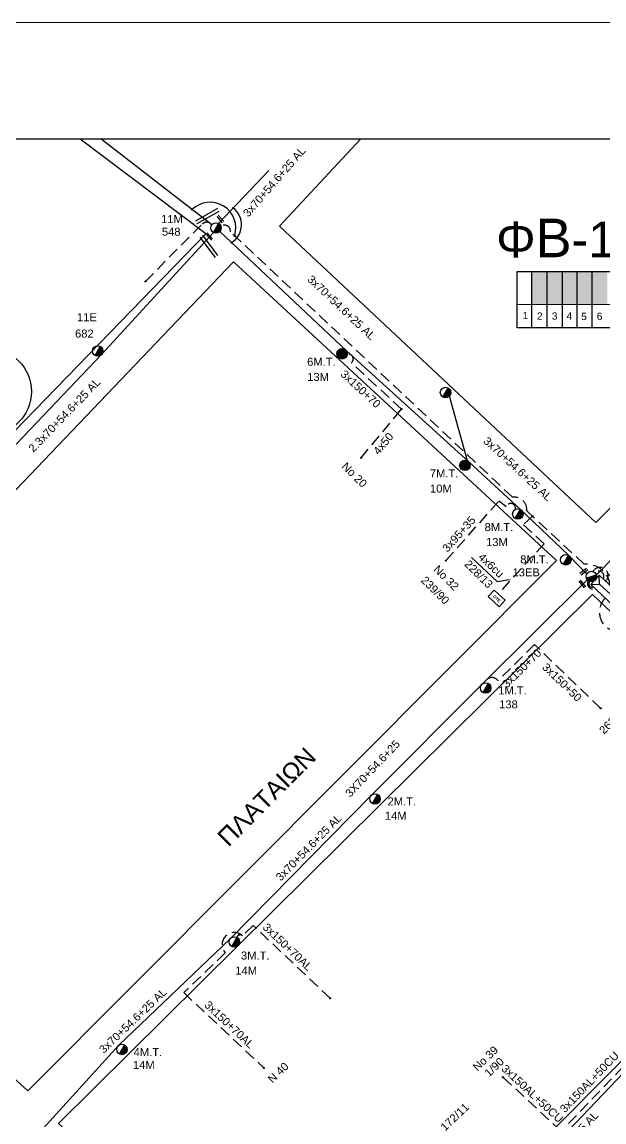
# Model space of a CAD drawing. Header units: millimetres. Extents: x 1138 to 9186, y 1584 to 2927.
# Drawn here: x 7769.9 to 7900.8, y 2679.6 to 2926.9 of the extents above; entities that cross this region are included whole.
import ezdxf
from ezdxf import colors
from ezdxf.entities.mleader import LeaderData, LeaderLine
from ezdxf.enums import TextEntityAlignment as Align
from ezdxf.math import Vec2, Vec3

# ---------------------------------------------------------------- set-up
doc = ezdxf.new("R2010")
doc.units = ezdxf.units.MM
doc.linetypes.add('DASHED', pattern=[19.05, 12.7, -6.35])
for name, color, linetype, lineweight in [('3x150+50', 7, 'Continuous', 30), ('3x150+70', 7, 'Continuous', 30), ('3x150+70AL', 7, 'DASHED', 30), ('3x150AL+50CU', 7, 'Continuous', 30), ('3x70+54.6+25 AL', 7, 'SYN_LINE', 30), ('3x95+35', 7, 'Continuous', 30), ('4x50', 7, 'Continuous', 30), ('Υπόβαθρο ΔΕΗ', 7, 'Continuous', 30)]:
    doc.layers.add(name, color=color, linetype=linetype, lineweight=lineweight)
for name, color, linetype in [('Pillar OTE', 7, 'Continuous'), ('TEXT ΚΑΛΩΔΙΩΝ', 7, 'Continuous'), ('Άγνωστα', 7, 'Continuous'), ('ΑΓΝΩΣΤΟ ΕΝΑΕΡΙΟ ΚΑΛΩΔΙΟ', 7, 'Continuous'), ('Επιγραφές - Σχήματα', 7, 'Continuous'), ('Καλώδια ΧΤ   3x150AL+50CU', 7, 'DASHED'), ('Μηχανική τομή', 7, 'Continuous'), ('Στύλος Ξύλινος', 7, 'Continuous'), ('Στύλος Ξύλινος @ 1', 7, 'Continuous'), ('Στύλος ΦΜ', 7, 'Continuous'), ('Στύλος ΦΜ @ 1', 7, 'Continuous'), ('Συνδέσεις', 7, 'Continuous'), ('Τομή', 7, 'Continuous'), ('Υποσταθμός εναέριος 2 στύλων', 7, 'Continuous'), ('Υποσταθμός πόλεως', 7, 'Continuous'), ('Υπόγεια καλώδια Παροχών ΧΤ   4x50AL', 7, 'DASHED'), ('Υπόγεια καλώδια Παροχών ΧΤ   4x6', 7, 'DASHED')]:
    doc.layers.add(name, color=color, linetype=linetype)
doc.styles.add('arial', font='arial.ttf')
doc.styles.get("Standard").update_dxf_attribs({"font": 'arial.ttf'})
doc.linetypes.add('SYN_LINE', pattern='A,0.5,-0.0001,["/\\/\\/\\/",Standard,S=0.1,R=0,X=0,Y=-0.05],-0.25', length=0.7501)

# ---------------------------------------------------------------- blocks, each defined once
blk = doc.blocks.new('ΥΠΑΡΧΩΝ ΤΣΙΜΕΝΤΕΝΙΟΣ ΣΤΥΛΟΣ')
at = {"layer": 'Στύλος ΦΜ'}
blk.add_hatch(color=7, dxfattribs=at).paths.add_polyline_path([(-1.29, -2.28, 0.574793), (2.62, 0, 0.268822), (1.3, 2.27)])
at = {"layer": 'Στύλος ΦΜ', "color": 7}
blk.add_line((-1.29, -2.28), (1.3, 2.27), dxfattribs=at)
blk.add_circle((0, 0), 2.62, dxfattribs=at)
at = {"layer": 'Στύλος ΦΜ', "flags": 4}
for tag, p in [('ΑΡΙΘΜΟΣ', (-4.68, 8.05)), ('ΤΥΠΟΣ', (-4.91, 3.03))]:
    blk.add_attdef(tag, p, '', height=4, dxfattribs=at)
blk = doc.blocks.new('ΥΠΑΡΧΩΝ ΞΥΛΙΝΟΣ ΣΤΥΛΟΣ')
at = {"layer": 'Στύλος Ξύλινος'}
h = blk.add_hatch(color=7, dxfattribs=at)
h.paths.add_polyline_path([(-2.62, 0, 0.270008), (-1.29, -2.28), (1.3, 2.27, 0.576266)])
h.paths.add_polyline_path([(-1.29, -2.28, 0.574793), (2.62, 0, 0.268822), (1.3, 2.27)])
at = {"layer": 'Στύλος Ξύλινος', "color": 7}
blk.add_line((-1.29, -2.28), (1.3, 2.27), dxfattribs=at)
blk.add_circle((0, 0), 2.62, dxfattribs=at)
at = {"layer": 'Στύλος Ξύλινος', "flags": 4}
for tag, p in [('ΑΡΙΘΜΟΣ', (-4.91, 8.6)), ('ΤΥΠΟΣ', (-4.85, 3.39))]:
    blk.add_attdef(tag, p, '', height=4, dxfattribs=at)
blk = doc.blocks.new('ΥΠΟΣΤΑΘΜΟΣ ΕΝΑΕΡΙΟΣ ΕΠΙ 2 ΣΤΥΛΩΝ')
at = {"layer": 'Υποσταθμός εναέριος 2 στύλων', "linetype": 'Continuous'}
for points in [[(-11.97, -2.11, 0.574793), (-8.45, -0.07, 0.268822), (-9.64, 1.98)], [(9.68, -2.15, 0.574793), (13.19, -0.1, 0.268822), (12.01, 1.95)]]:
    blk.add_hatch(color=256, dxfattribs=at).paths.add_polyline_path(points)
for p, q in [((-11.97, -2.11), (-9.64, 1.98)), ((9.68, -2.15), (12.01, 1.95))]:
    blk.add_line(p, q, dxfattribs=at)
for centre in [(-10.81, -0.07), (10.84, -0.1)]:
    blk.add_circle(centre, 2.36, dxfattribs=at)
at = {"layer": 'Υποσταθμός πόλεως', "linetype": 'Continuous', "ltscale": 40}
blk.add_lwpolyline([(-8.57, 2.82), (8.57, 2.82), (8.57, -2.82), (-8.57, -2.82)], close=True, dxfattribs=at)
for points in [[(-5.75, 0), (-8.57, 2.82)], [(-8.57, -2.82), (-5.75, 0)], [(-5.75, 0), (5.75, 0)], [(5.75, 0), (8.57, 2.82)], [(8.57, -2.82), (5.75, 0)]]:
    blk.add_lwpolyline(points, dxfattribs=at)
at = {"layer": 'Υποσταθμός εναέριος 2 στύλων', "ltscale": 40, "flags": 1}
for tag, p in [('ΜΕΤΑΣΧΗΜΑΤΙΣΜΟΣ', (14.09, 2.51)), ('ΙΣΧΥΣ', (14.07, -0.28)), ('ΑΡΙΘΜΟΣ', (14.19, -3))]:
    blk.add_attdef(tag, p, '', height=1.8, dxfattribs=at)
blk = doc.blocks.new('ΜΗΧΑΝΙΚΗ ΤΟΜΗ')
at = {"layer": 'Μηχανική τομή', "ltscale": 40}
for p, q in [((-1.89, 0.78), (5.69, 0.78)), ((-1.89, -0.77), (5.69, -0.77))]:
    blk.add_line(p, q, dxfattribs=at)
blk = doc.blocks.new('ΤΟΜΗ')
at = {"layer": 'Τομή', "ltscale": 40}
for p, q in [((-5.68, 0), (17.06, 0)), ((-5.68, -2.77), (17.06, -2.77))]:
    blk.add_line(p, q, dxfattribs=at)
blk = doc.blocks.new('_ΣΥΝΔΕΣΗ')
at = {"layer": 'Συνδέσεις', "linetype": 'SYN_LINE', "ltscale": 40}
blk.add_hatch(color=256, dxfattribs=at).paths.add_polyline_path([(0.5, -0.01, 1), (-0.5, -0.01, 1)])
at = {"layer": 'Συνδέσεις'}
blk.add_circle((0, -0.01), 0.5, dxfattribs=at)
blk = doc.blocks.new('PILLAR ΟΤΕ')
at = {"layer": 'Pillar OTE', "ltscale": 40}
blk.add_lwpolyline([(-3.31, 2.02), (3.39, 2.02), (3.39, -1.99), (-3.31, -1.99)], close=True, dxfattribs=at)
at = {"layer": 'Pillar OTE', "insert": (-1.81, 0.71), "char_height": 1.3575, "width": 109.961, "attachment_point": 1}
blk.add_mtext('{\\fArial|b1|i0|c161|p34;OTE}', dxfattribs=at)

msp = doc.modelspace()

# ---------------------------------------------------------------- hatches: boundary and pattern name
at = {"layer": 'Καλώδια ΧΤ   3x150AL+50CU', "linetype": 'DASHED', "lineweight": -3, "ltscale": 0.2}
h = msp.add_hatch(color=1, dxfattribs=at)
h.dxf.hatch_style = 1
h.paths.add_polyline_path([(7888.04, 2870.8), (7884.6, 2870.8), (7884.6, 2863.44), (7888.04, 2863.44)])
h = msp.add_hatch(color=173, dxfattribs=at)
h.dxf.hatch_style = 1
h.paths.add_polyline_path([(7888.04, 2863.44), (7891.48, 2863.43), (7891.48, 2870.8), (7888.04, 2870.8)])
h = msp.add_hatch(color=6, dxfattribs=at)
h.dxf.hatch_style = 1
h.paths.add_polyline_path([(7894.78, 2870.8), (7891.48, 2870.8), (7891.48, 2863.43), (7894.78, 2863.43)])
h = msp.add_hatch(color=30, dxfattribs=at)
h.dxf.hatch_style = 1
h.paths.add_polyline_path([(7898.16, 2870.8), (7894.78, 2870.8), (7894.78, 2863.43), (7898.16, 2863.43)])
h = msp.add_hatch(color=133, dxfattribs=at)
h.dxf.hatch_style = 1
h.paths.add_polyline_path([(7898.16, 2863.43), (7901.56, 2863.42), (7901.56, 2870.8), (7898.16, 2870.8)])

# ---------------------------------------------------------------- linework, layer by layer
at = {"lineweight": -3, "ltscale": 0.2}
msp.add_circle((7762.35, 2843.81), 9.67, dxfattribs=at)
at = {"layer": '3x150+50', "lineweight": -3}
msp.add_lwpolyline([(6972.18, 1918.16), (9029.84, 1917.64), (9029.84, 2900.53), (6972.18, 2900.53)], close=True, dxfattribs=at)
at = {"layer": '3x150+50', "color": 133, "linetype": 'DASHED', "lineweight": -3, "ltscale": 0.2}
msp.add_lwpolyline([(7797.65, 2868.58), (7810.47, 2881.47, -0.475202), (7812.56, 2881.27, -1.871844)], format="xyb", dxfattribs=at)
at = {"layer": '3x150+50', "color": 2, "linetype": 'DASHED', "lineweight": -3, "ltscale": 0.2}
msp.add_lwpolyline([(7901.12, 2797.4, 1.009335), (7907.33, 2791.12), (7918.71, 2780.39, 0.553927), (7923.61, 2775.89), (7937.19, 2763.15, 0.377807), (7943.27, 2757.89), (7954.84, 2746.27, 0.45522), (7956.95, 2744.25, 3.799603)], format="xyb", dxfattribs=at)
at = {"layer": '3x150+50', "color": 30, "linetype": 'DASHED', "lineweight": -3, "ltscale": 0.2}
msp.add_lwpolyline([(7900.08, 2772.56), (7885.19, 2786.91)], dxfattribs=at)
at = {"layer": '3x150+70', "color": 85, "linetype": 'DASHED', "lineweight": -3, "ltscale": 0.2}
msp.add_lwpolyline([(7855.27, 2839.87), (7843.99, 2850.28, 0.792127), (7843.09, 2852.22, 44.423023)], format="xyb", dxfattribs=at)
at = {"layer": '3x150+70', "color": 30, "linetype": 'DASHED', "lineweight": -3, "ltscale": 0.2}
msp.add_lwpolyline([(7885.19, 2786.91), (7876.94, 2778.78, 0.630499), (7874.01, 2778.31, -1.507719)], format="xyb", dxfattribs=at)
at = {"layer": '3x150+70AL', "color": 133, "linetype": 'DASHED', "lineweight": -3, "ltscale": 0.2}
msp.add_lwpolyline([(7902.25, 2800.19, 0.402133), (7896.39, 2804.96), (7883.46, 2816.97, 0.479111), (7880.22, 2820.05), (7816.76, 2879.74, 0.644415), (7814.64, 2881, -0.583646)], format="xyb", dxfattribs=at)
at = {"layer": '3x150+70AL', "color": 30, "linetype": 'DASHED', "lineweight": -3, "ltscale": 0.2}
for points in [[(7839.2, 2707.38), (7821.91, 2723.77), (7819.46, 2721.46, 0.568607), (7818.24, 2721.09, -7.113951)], [(7819.46, 2721.46, 0.951548), (7815.61, 2717.59), (7806.28, 2708.65), (7824.31, 2691.71)]]:
    msp.add_lwpolyline(points, format="xyb", dxfattribs=at)
at = {"layer": '3x150AL+50CU', "color": 173, "linetype": 'DASHED', "lineweight": -3, "ltscale": 0.2}
for points in [[(7901.77, 2802.84), (7906.53, 2798.43, -0.51785), (7908.28, 2793.91), (7956.43, 2748.51, -0.292904), (7955.3, 2742.75), (7938.7, 2725.56, 0.430184), (7934.51, 2721.84), (7912.4, 2699.29, 0.686277), (7907.8, 2694.78), (7891.2, 2677.49), (7878.09, 2689.66)], [(7898.35, 2803.32, -1.167415), (7901.2, 2801.17, 39.88852)]]:
    msp.add_lwpolyline(points, format="xyb", dxfattribs=at)
at = {"layer": '3x150AL+50CU', "color": 6, "linetype": 'DASHED', "lineweight": -3, "ltscale": 0.2}
msp.add_lwpolyline([(7898.81, 2803.07, -0.856467), (7900.67, 2801.67, 9.699524)], format="xyb", dxfattribs=at)
at = {"layer": '3x150AL+50CU', "color": 30, "linetype": 'DASHED', "lineweight": -3, "ltscale": 0.2}
msp.add_lwpolyline([(7897.25, 2801.28, 0.706451), (7898.87, 2799.49, 9.699524)], format="xyb", dxfattribs=at)
at = {"layer": '3x150AL+50CU', "color": 85, "linetype": 'DASHED', "lineweight": -3, "ltscale": 0.2}
msp.add_lwpolyline([(7897.64, 2801.08, 0.864751), (7898.42, 2799.91, 9.699524)], format="xyb", dxfattribs=at)
at = {"layer": '3x70+54.6+25 AL', "color": 85, "linetype": 'SYN_LINE', "lineweight": -3, "ltscale": 15}
for points in [[(7814.12, 2881.61), (7825.39, 2893.51)], [(7814.38, 2879.77), (7842.87, 2852.98), (7870.46, 2827.92), (7882.02, 2817.29), (7892.82, 2807), (7896.93, 2802.75)]]:
    msp.add_lwpolyline(points, dxfattribs=at)
at = {"layer": '3x70+54.6+25 AL', "color": 2, "linetype": 'SYN_LINE', "lineweight": -3, "ltscale": 15}
msp.add_lwpolyline([(7689.16, 2749.76), (7710.3, 2771.11), (7734.14, 2795.69), (7756.84, 2819.74), (7787.85, 2852.2), (7812.95, 2879.57)], dxfattribs=at)
at = {"layer": '3x70+54.6+25 AL', "color": 6, "linetype": 'SYN_LINE', "lineweight": -3, "ltscale": 15}
msp.add_lwpolyline([(7899.1, 2802.55), (7924.92, 2828.79), (7947.74, 2852.19), (7971.66, 2873.59)], dxfattribs=at)
at = {"layer": '3x70+54.6+25 AL', "color": 133, "linetype": 'SYN_LINE', "lineweight": -3, "ltscale": 15}
msp.add_lwpolyline([(7870.11, 2828.22), (7866.06, 2842.79)], dxfattribs=at)
at = {"layer": '3x70+54.6+25 AL', "color": 30, "linetype": 'SYN_LINE', "lineweight": -3, "ltscale": 15}
msp.add_lwpolyline([(7897.05, 2801.47), (7873.43, 2778.03), (7848.41, 2752.98), (7816.7, 2720.75), (7791.57, 2696.75), (7770.24, 2673.27)], dxfattribs=at)
at = {"layer": '3x70+54.6+25 AL', "color": 62, "linetype": 'SYN_LINE', "lineweight": -3, "ltscale": 15}
msp.add_lwpolyline([(7831.52, 2617.02), (7858.81, 2642.6), (7886.64, 2671.13), (7909.84, 2695.49)], dxfattribs=at)
at = {"layer": '3x95+35', "color": 85, "linetype": 'DASHED', "lineweight": -3, "ltscale": 0.2}
msp.add_lwpolyline([(7865.26, 2805.79), (7877.23, 2819.22), (7878.85, 2817.98, -0.919613), (7880.88, 2817.31, 3.734854)], format="xyb", dxfattribs=at)
at = {"layer": '4x50', "color": 85, "linetype": 'DASHED', "lineweight": -3, "ltscale": 0.2}
msp.add_lwpolyline([(7846.18, 2828.9), (7855.27, 2839.87)], dxfattribs=at)
at = {"layer": 'Pillar OTE', "lineweight": -3, "ltscale": 40}
for points in [[(7881.27, 2858.16), (7881.27, 2870.8), (7911.61, 2870.8), (7911.6, 2858.13), (7881.27, 2858.16)], [(7884.6, 2858.16), (7884.6, 2870.8)], [(7888.04, 2858.15), (7888.04, 2870.8)], [(7891.48, 2858.15), (7891.48, 2870.8)], [(7894.78, 2858.15), (7894.78, 2870.8)], [(7898.16, 2858.14), (7898.16, 2870.8)], [(7881.27, 2863.44), (7911.6, 2863.41)]]:
    msp.add_lwpolyline(points, dxfattribs=at)
at = {"layer": 'ΑΓΝΩΣΤΟ ΕΝΑΕΡΙΟ ΚΑΛΩΔΙΟ', "color": 133, "linetype": 'Continuous', "lineweight": -3, "ltscale": 0.2}
msp.add_lwpolyline([(7812.56, 2881.27), (7787.73, 2900.53)], dxfattribs=at)
at = {"layer": 'Επιγραφές - Σχήματα', "lineweight": -3}
msp.add_lwpolyline([(6949.78, 2926.89), (9185.18, 2926.75), (9185.88, 1907.61), (6949.78, 1907.75)], close=True, dxfattribs=at)
at = {"layer": 'Υπόβαθρο ΔΕΗ', "lineweight": -3}
for points in [[(7736.36, 2900.53), (7641.49, 2807.18), (7693.51, 2757.97), (7811.22, 2879.23), (7782.99, 2900.53)], [(7924.9, 2900.53), (7958.02, 2873.03), (7898.97, 2814.33), (7827.84, 2880.98), (7846.01, 2900.53)]]:
    msp.add_lwpolyline(points, dxfattribs=at)
for points in [[(7817.46, 2872.96), (7890.12, 2805.83), (7771.17, 2686.55), (7700.46, 2750.55)], [(7778.09, 2679.26), (7898.21, 2798.16), (7955.26, 2744.22), (7837.37, 2625.25)]]:
    msp.add_lwpolyline(points, close=True, dxfattribs=at)
for centre, radius, start, end in [((7812.19, 2880.56), 5.81, 342.5804, 134.398), ((7814.45, 2881.31), 4.8, 302.5925, 51.977)]:
    msp.add_arc(centre, radius, start, end, dxfattribs=at)
at = {"layer": 'Υπόγεια καλώδια Παροχών ΧΤ   4x6', "color": 133, "linetype": 'DASHED', "lineweight": -3, "ltscale": 0.2}
msp.add_lwpolyline([(7884.76, 2815.76), (7882.7, 2813.85), (7887.33, 2809.57), (7877.11, 2798.43)], dxfattribs=at)

# ---------------------------------------------------------------- block references
at = {"layer": 'Pillar OTE', "xscale": 0.5, "yscale": 0.5, "zscale": 0.5, "rotation": 317.0000000000001}
msp.add_blockref('PILLAR ΟΤΕ', (7876.65, 2797.29), dxfattribs=at)
at = {"layer": 'Μηχανική τομή', "lineweight": -3, "xscale": 0.2499999999999998, "yscale": 0.2499999999999998, "zscale": 0.4999999999999997}
for p, rotation in [((7814.86, 2882.25), 131.9299130364955), ((7812.32, 2878.3), 131.9299130364955), ((7895.92, 2803.07), 37.72028728008257), ((7896.27, 2800.17), 128.9938703653352)]:
    msp.add_blockref('ΜΗΧΑΝΙΚΗ ΤΟΜΗ', p, dxfattribs=dict(at, rotation=rotation))
at = {"layer": 'Στύλος Ξύλινος @ 1', "lineweight": -3, "ltscale": 40}
ref = msp.add_blockref('ΥΠΑΡΧΩΝ ΞΥΛΙΝΟΣ ΣΤΥΛΟΣ', (7841.91, 2852.29), dxfattribs=dict(at, xscale=0.4499999999998181, yscale=0.4499999999998181, zscale=0.4499999999998181))
ref.add_attrib('ΤΥΠΟΣ', '6M.T.', (7834.04, 2849.6), dxfattribs={"layer": 'Στύλος Ξύλινος', "height": 1.8, "flags": 4})
ref.add_attrib('ΑΡΙΘΜΟΣ', '13M', (7834.06, 2846.19), dxfattribs={"layer": 'Στύλος Ξύλινος', "height": 1.8, "flags": 4})
ref = msp.add_blockref('ΥΠΑΡΧΩΝ ΞΥΛΙΝΟΣ ΣΤΥΛΟΣ', (7869.53, 2827.2), dxfattribs=dict(at, xscale=0.4499999999998181, yscale=0.4499999999998181, zscale=0.4499999999998181))
ref.add_attrib('ΤΥΠΟΣ', '7M.T.', (7861.65, 2824.51), dxfattribs={"layer": 'Στύλος Ξύλινος', "height": 1.8, "flags": 4})
ref.add_attrib('ΑΡΙΘΜΟΣ', '10M', (7861.68, 2821.1), dxfattribs={"layer": 'Στύλος Ξύλινος', "height": 1.8, "flags": 4})
at = {"layer": 'Στύλος ΦΜ @ 1', "lineweight": -3, "ltscale": 40}
ref = msp.add_blockref('ΥΠΑΡΧΩΝ ΤΣΙΜΕΝΤΕΝΙΟΣ ΣΤΥΛΟΣ', (7813.53, 2880.59), dxfattribs=dict(at, xscale=0.4499999999998182, yscale=0.4499999999998182, zscale=0.4499999999998182))
ref.add_attrib('ΤΥΠΟΣ', '11M', (7801.18, 2881.69), dxfattribs={"layer": 'Στύλος ΦΜ', "height": 1.8, "rotation": 360, "flags": 4})
ref.add_attrib('ΑΡΙΘΜΟΣ', '548', (7801.36, 2878.84), dxfattribs={"layer": 'Στύλος ΦΜ', "height": 1.8, "rotation": 360, "flags": 4})
ref = msp.add_blockref('ΥΠΑΡΧΩΝ ΤΣΙΜΕΝΤΕΝΙΟΣ ΣΤΥΛΟΣ', (7786.92, 2852.92), dxfattribs=dict(at, xscale=0.449999999999818, yscale=0.449999999999818, zscale=0.449999999999818))
ref.add_attrib('ΤΥΠΟΣ', '682', (7781.82, 2855.94), dxfattribs={"layer": 'Στύλος ΦΜ', "height": 1.8, "rotation": 360, "flags": 4})
ref.add_attrib('ΑΡΙΘΜΟΣ', '11E', (7782.26, 2859.62), dxfattribs={"layer": 'Στύλος ΦΜ', "height": 1.8, "rotation": 360, "flags": 4})
at = {"layer": 'Στύλος ΦΜ @ 1', "lineweight": -3, "ltscale": 40, "xscale": 0.4499999999998182, "yscale": 0.4499999999998182, "zscale": 0.4499999999998182}
msp.add_blockref('ΥΠΑΡΧΩΝ ΤΣΙΜΕΝΤΕΝΙΟΣ ΣΤΥΛΟΣ', (7865.18, 2843.58), dxfattribs=at)
at = {"layer": 'Στύλος ΦΜ @ 1', "lineweight": -3, "ltscale": 40}
ref = msp.add_blockref('ΥΠΑΡΧΩΝ ΤΣΙΜΕΝΤΕΝΙΟΣ ΣΤΥΛΟΣ', (7881.44, 2816.27), dxfattribs=dict(at, xscale=0.4499999999998182, yscale=0.4499999999998182, zscale=0.4499999999998182))
ref.add_attrib('ΤΥΠΟΣ', '13M', (7874.29, 2809.06), dxfattribs={"layer": 'Στύλος ΦΜ', "height": 1.8, "rotation": 360, "flags": 4})
ref.add_attrib('ΑΡΙΘΜΟΣ', '8M.T.', (7873.97, 2812.42), dxfattribs={"layer": 'Στύλος ΦΜ', "height": 1.8, "rotation": 360, "flags": 4})
ref = msp.add_blockref('ΥΠΑΡΧΩΝ ΤΣΙΜΕΝΤΕΝΙΟΣ ΣΤΥΛΟΣ', (7892.23, 2805.98), dxfattribs=dict(at, xscale=0.4499999999998182, yscale=0.4499999999998182, zscale=0.4499999999998182))
ref.add_attrib('ΤΥΠΟΣ', '13EB', (7880.25, 2802.25), dxfattribs={"layer": 'Στύλος ΦΜ', "height": 1.8, "rotation": 360, "flags": 4})
ref.add_attrib('ΑΡΙΘΜΟΣ', '8M.T.', (7881.99, 2805.18), dxfattribs={"layer": 'Στύλος ΦΜ', "height": 1.8, "rotation": 360, "flags": 4})
ref = msp.add_blockref('ΥΠΑΡΧΩΝ ΤΣΙΜΕΝΤΕΝΙΟΣ ΣΤΥΛΟΣ', (7874.21, 2777.15), dxfattribs=dict(at, xscale=0.4499999999998182, yscale=0.4499999999998182, zscale=0.4499999999998182))
ref.add_attrib('ΤΥΠΟΣ', '138', (7877.23, 2772.57), dxfattribs={"layer": 'Στύλος ΦΜ', "height": 1.8, "rotation": 360, "flags": 4})
ref.add_attrib('ΑΡΙΘΜΟΣ', '1M.T.', (7877.04, 2775.69), dxfattribs={"layer": 'Στύλος ΦΜ', "height": 1.8, "rotation": 360, "flags": 4})
ref = msp.add_blockref('ΥΠΑΡΧΩΝ ΤΣΙΜΕΝΤΕΝΙΟΣ ΣΤΥΛΟΣ', (7849.3, 2752.21), dxfattribs=dict(at, xscale=0.4499999999998182, yscale=0.4499999999998182, zscale=0.4499999999998182))
ref.add_attrib('ΤΥΠΟΣ', '14M', (7851.53, 2747.51), dxfattribs={"layer": 'Στύλος ΦΜ', "height": 1.8, "rotation": 360, "flags": 4})
ref.add_attrib('ΑΡΙΘΜΟΣ', '2M.T.', (7852.13, 2750.75), dxfattribs={"layer": 'Στύλος ΦΜ', "height": 1.8, "rotation": 360, "flags": 4})
ref = msp.add_blockref('ΥΠΑΡΧΩΝ ΤΣΙΜΕΝΤΕΝΙΟΣ ΣΤΥΛΟΣ', (7817.66, 2720.06), dxfattribs=dict(at, xscale=0.4499999999998182, yscale=0.4499999999998182, zscale=0.4499999999998182))
ref.add_attrib('ΤΥΠΟΣ', '14M', (7817.88, 2712.73), dxfattribs={"layer": 'Στύλος ΦΜ', "height": 1.8, "rotation": 360, "flags": 4})
ref.add_attrib('ΑΡΙΘΜΟΣ', '3M.T.', (7819.15, 2716.1), dxfattribs={"layer": 'Στύλος ΦΜ', "height": 1.8, "rotation": 360, "flags": 4})
ref = msp.add_blockref('ΥΠΑΡΧΩΝ ΤΣΙΜΕΝΤΕΝΙΟΣ ΣΤΥΛΟΣ', (7792.37, 2695.88), dxfattribs=dict(at, xscale=0.4499999999998182, yscale=0.4499999999998182, zscale=0.4499999999998182))
ref.add_attrib('ΤΥΠΟΣ', '14M', (7794.85, 2691.5), dxfattribs={"layer": 'Στύλος ΦΜ', "height": 1.8, "rotation": 360, "flags": 4})
ref.add_attrib('ΑΡΙΘΜΟΣ', '4M.T.', (7795, 2694.38), dxfattribs={"layer": 'Στύλος ΦΜ', "height": 1.8, "rotation": 360, "flags": 4})
at = {"layer": 'Συνδέσεις', "lineweight": -3, "xscale": 0.25, "yscale": 0.25, "zscale": 0.25}
for p in [(7808.08, 2884.75), (7817.41, 2885.09), (7817.73, 2878.82), (7817.04, 2877.27), (7797.65, 2868.58), (7855.27, 2839.87), (7846.18, 2828.91), (7884.76, 2815.76), (7865.26, 2805.8), (7900.08, 2772.56), (7818.75, 2721.62), (7839.2, 2707.38), (7824.31, 2691.71), (7878.09, 2689.66)]:
    msp.add_blockref('_ΣΥΝΔΕΣΗ', p, dxfattribs=at)
at = {"layer": 'Τομή', "lineweight": -3, "xscale": 0.2499999999999999, "yscale": 0.2499999999999999, "zscale": 0.2499999999999999}
for p, rotation in [((7810.22, 2882.88), 29.8014755309144), ((7811.33, 2877.8), 306.6480168378818)]:
    msp.add_blockref('ΤΟΜΗ', p, dxfattribs=dict(at, rotation=rotation))
at = {"layer": 'Υποσταθμός εναέριος 2 στύλων', "lineweight": -3, "xscale": 0.5, "yscale": 0.5, "zscale": 0.5, "rotation": 317.0305859189754}
msp.add_blockref('ΥΠΟΣΤΑΘΜΟΣ ΕΝΑΕΡΙΟΣ ΕΠΙ 2 ΣΤΥΛΩΝ', (7901.95, 2798.55), dxfattribs=at)

# ---------------------------------------------------------------- texts
at = {"lineweight": -3, "ltscale": 30, "char_height": 1.63, "width": 11.2573, "attachment_point": 1}
for s, insert in [('1', (7882.52, 2861.72)), ('2', (7885.76, 2861.59)), ('3', (7889.09, 2861.59)), ('4', (7892.39, 2861.59)), ('6', (7899.21, 2861.53)), ('5', (7895.69, 2861.51))]:
    msp.add_mtext(s, dxfattribs=dict(at, insert=insert))
at = {"layer": 'TEXT ΚΑΛΩΔΙΩΝ', "linetype": 'Continuous', "lineweight": -3, "ltscale": 0.2}
for s, rotation, p in [('3x70+54.6+25 AL', 48.9064, (7826.64, 2890.98)), ('3x70+54.6+25 AL', 316.7598, (7841.77, 2862.68)), ('3x150+70', 317.2843, (7846.09, 2844.39)), ('2.3x70+54.6+25 AL', 45.8654, (7779.42, 2838.49)), ('4x50', 50.3498, (7851.17, 2832.11)), ('3x70+54.6+25 AL', 317.4215, (7881.43, 2826.41)), ('3x95+35', 48.2904, (7868.18, 2811.77)), ('3x150+70', 44.5632, (7882.33, 2781.56)), ('3x150+50', 316.0371, (7891.39, 2778.44)), ('3x70+54.6+25 AL', 45.465, (7834.4, 2741.31)), ('3x150+70AL', 316.5192, (7829.64, 2718.93)), ('3x70+54.6+25 AL', 43.6883, (7794.84, 2702.36)), ('3x150+70AL', 316.7665, (7816.53, 2701.49)), ('3x150AL+50CU', 46.1585, (7897.53, 2688.55)), ('3x150AL+50CU', 317.1637, (7884.72, 2685.96)), ('3x70+54.6+25 AL', 46.4097, (7892.23, 2674.38))]:
    msp.add_text(s, height=1.8, rotation=rotation, dxfattribs=at).set_placement(p, align=Align.MIDDLE_CENTER)
at = {"layer": 'Άγνωστα', "lineweight": -3, "ltscale": 40, "char_height": 1.8, "attachment_point": 1, "style": 'arial'}
for s, insert, width, rotation in [('No 20', (7842.95, 2828.07), 12.7137, 315.1849), ('No 32', (7863.59, 2804.93), 12.7137, 315.1849), ('\\P228/13', (7872.66, 2808.24), 12.7137, 315.1849), ('239/90', (7860.77, 2802.47), 12.7137, 315.1849), ('263/13', (7899.54, 2767.89), 12.7137, 44.5921), ('3X70+54.6+25', (7842.42, 2753.69), 34.0855, 46.4649), ('No 39', (7871.1, 2692.2), 12.7137, 43.7075), ('1/90', (7873.72, 2690.87), 12.7137, 43.7075), ('N 40', (7824.98, 2689.49), 12.7137, 43.7075), ('172/11', (7863.84, 2678.71), 12.7137, 43.7075)]:
    msp.add_mtext(s, dxfattribs=dict(at, insert=insert, width=width, rotation=rotation))
at = {"layer": 'Υπόβαθρο ΔΕΗ', "lineweight": -3}
msp.add_text('ΠΛΑΤΑΙΩΝ', height=4, rotation=45.0801, dxfattribs=at).set_placement((7824.92, 2752.69), align=Align.MIDDLE_CENTER)
at = {"layer": 'Υπόβαθρο ΔΕΗ', "lineweight": -3, "insert": (7876.55, 2882.67), "char_height": 8, "width": 84.6573, "attachment_point": 1}
msp.add_mtext('Φ{\\H1.0833x;B}-10N', dxfattribs=at)
at = {"layer": 'Υπόγεια καλώδια Παροχών ΧΤ   4x50AL', "color": 7, "ltscale": 0.2, "insert": (7873.59, 2807.68), "char_height": 1.8, "attachment_point": 1, "rotation": 317}
msp.add_mtext_dynamic_manual_height_columns('4x6cu', width=1.8, gutter_width=12.5, heights=[0.118], dxfattribs=at)

# ---------------------------------------------------------------- leaders
at = {"layer": 'Υπόβαθρο ΔΕΗ', "lineweight": -3}
ml = msp.add_multileader_mtext('Standard', dxfattribs=at)
ml.set_content('', color=256)
ml.set_leader_properties()
ml.build(insert=Vec2(0, 0))
ml.multileader.update_dxf_attribs({"arrow_head_size": 1})
ctx = ml.context
ctx.base_point, ctx.arrow_head_size, ctx.plane_origin, ctx.plane_x_axis, ctx.plane_y_axis = Vec3(7868.11, 2809.22), 1, Vec3(7880, 2801.59), Vec3(0.731354, -0.681998), Vec3(0.681998, 0.731354)
ctx.text_align_type = 2
notes = []
notes.append((ctx, [(0, (1, 1, 0), (7876.89, 2801.04), (-0.731354, 0.681998), 8, [(0, [(7880, 2801.59)], 0, [])])]))
ctx.mtext.insert, ctx.mtext.text_direction, ctx.mtext.rotation, ctx.mtext.alignment, ctx.mtext.flow_direction = Vec3(7870.94, 2809.32), Vec3(0.731354, -0.681998), 5.532694, 3, 5
for ctx, leaders in notes:
    for number, flags, end, landing, length, lines in leaders:
        leader = LeaderData()
        leader.index, (leader.has_last_leader_line, leader.has_dogleg_vector, leader.attachment_direction) = number, flags
        leader.last_leader_point, leader.dogleg_vector, leader.dogleg_length = Vec3(end), Vec3(landing), length
        for number, points, colour, breaks in lines:
            line = LeaderLine()
            line.index, line.vertices, line.color, line.breaks = number, Vec3.list(points), colors.encode_raw_color(colour), breaks
            leader.lines.append(line)
        ctx.leaders.append(leader)

doc.saveas('drawing.dxf')
